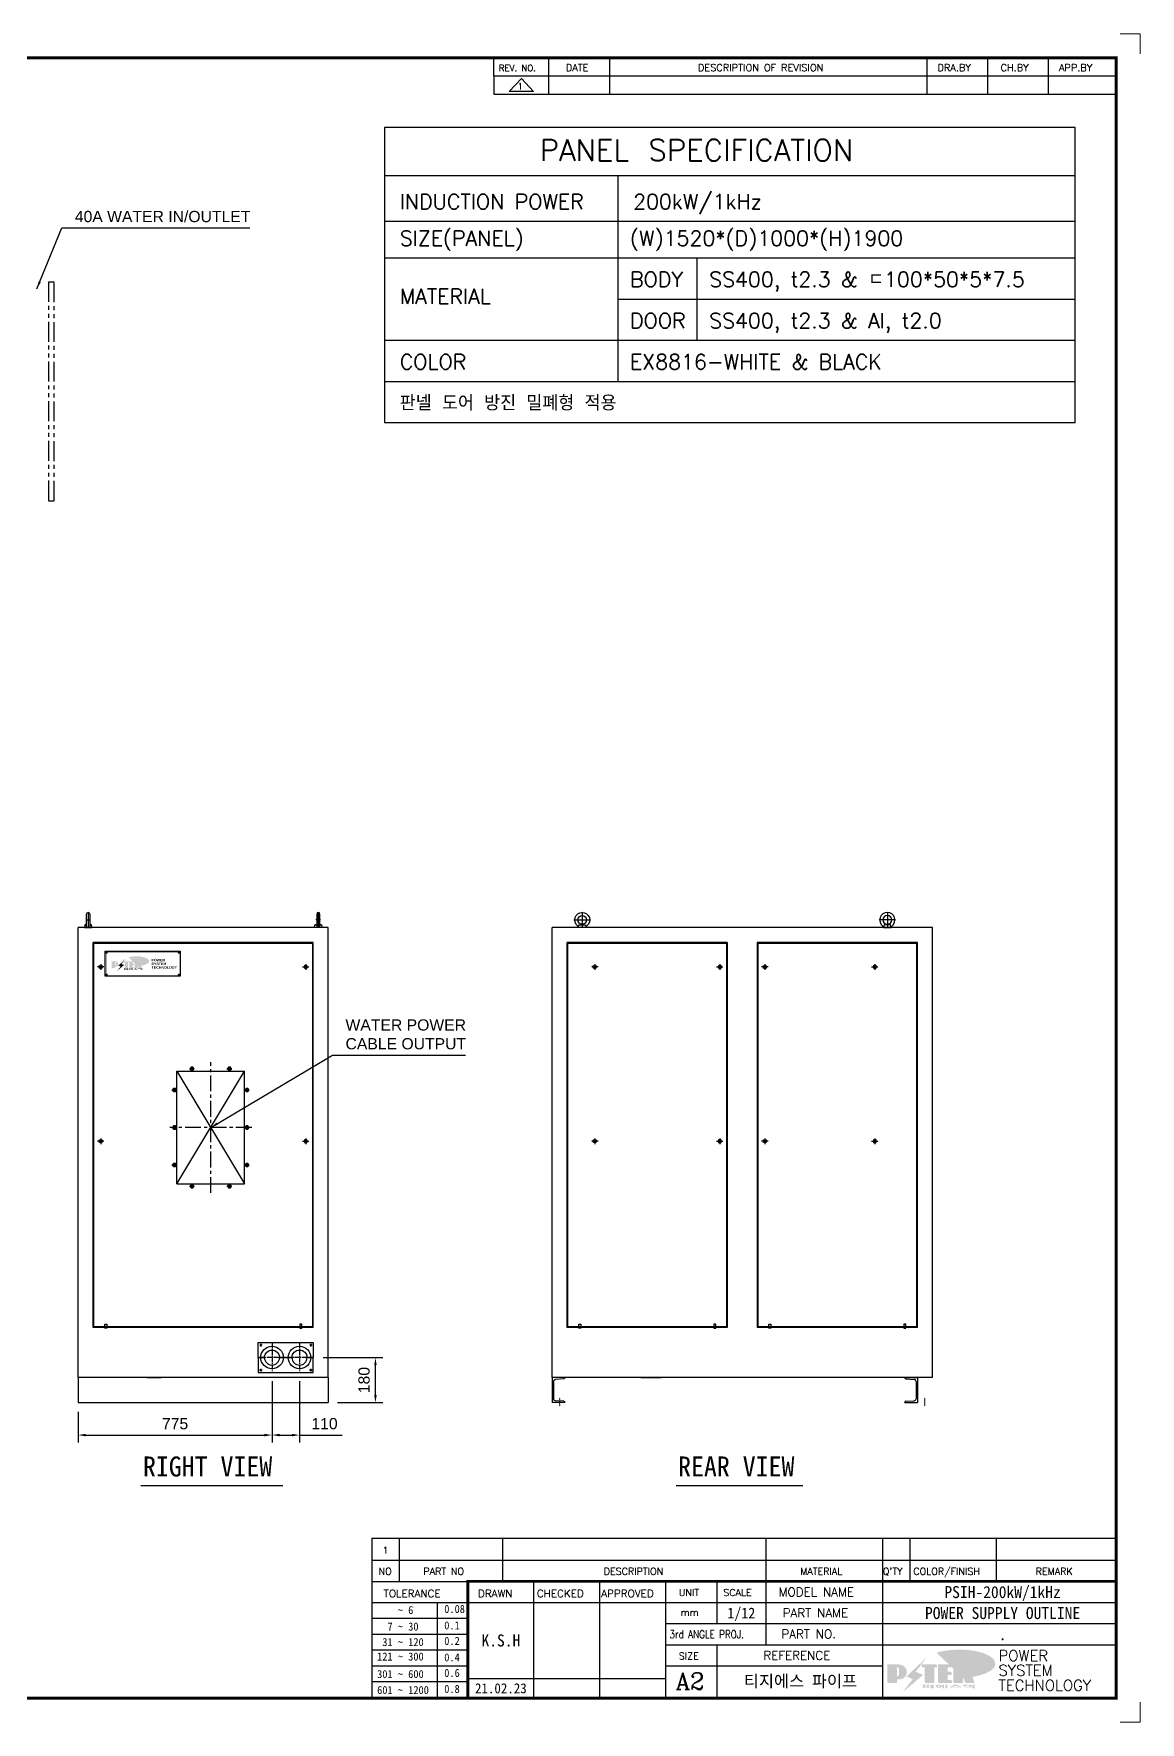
# Model space of a CAD drawing. Header units: inches. Extents: x 0 to 18221, y 0 to 6752.
# Drawn here: x 5320 to 9744, y 0 to 6752 of the extents above; entities that cross this region are included whole.
import ezdxf
from ezdxf.enums import TextEntityAlignment as Align

# ---------------------------------------------------------------- set-up
doc = ezdxf.new("R2010")
doc.units = ezdxf.units.IN
doc.header["$MEASUREMENT"] = 0
for name, pattern in [('CENTER', [2, 1.25, -0.25, 0.25, -0.25]), ('CENTER1', [10, 7, -1, 1, -1]), ('CENTER2', [28.575, 19.05, -3.175, 3.175, -3.175]), ('CENTERX2', [101.6, 63.5, -12.7, 12.7, -12.7]), ('HIDDEN2', [4.7625, 3.175, -1.5875]), ('PHANTOM2', [31.75, 15.875, -3.175, 3.175, -3.175, 3.175, -3.175])]:
    doc.linetypes.add(name, pattern=pattern)
for name, color, linetype in [('______', 7, 'Continuous'), ('ACT', 7, 'Continuous'), ('BASE', 7, 'Continuous'), ('CENTER', 1, 'CENTER'), ('FORMAT-1', 7, 'Continuous'), ('line', 3, 'Continuous'), ('THIN', 3, 'Continuous')]:
    doc.layers.add(name, color=color, linetype=linetype)
doc.layers.add('문자', color=2, linetype='Continuous', lineweight=30)
doc.layers.add('외형선', color=3, linetype='Continuous', lineweight=30)
doc.styles.add('GHS', font='romans.shx', dxfattribs={"width": 0.8, "bigfont": 'ghs.shx'})
doc.styles.add('H', font='txt.shx')
doc.styles.add('HAN', font='')
doc.styles.add('RC', font='ROMANC.SHX')
doc.styles.add('ROMANT', font='romant')
doc.styles.add('RT', font='ROMANT.SHX', dxfattribs={"oblique": 15})
doc.styles.get("Standard").update_dxf_attribs({"font": 'arial.ttf'})
doc.styles.add('Wtxt', font='romans.shx', dxfattribs={"bigfont": 'whgtxt.shx'})
doc.styles.add('스타일1', font='')
doc.styles.get('HAN').set_extended_font_data('GulimChe')
doc.styles.get('스타일1').set_extended_font_data('Arial Black')
doc.dimstyles.new('PS-15', dxfattribs={"dimscale": 15, "dimtxt": 3, "dimasz": 2, "dimexe": 2, "dimexo": 2.5, "dimgap": 1.5, "dimtad": 1, "dimtoh": 1, "dimrnd": 0.05, "dimzin": 12, "dimdsep": 46, "dimtxsty": 'Standard', "dimcen": 0, "dimclrt": 2, "dimazin": 3, "dimtfac": 1, "dimtofl": 0, "dimtmove": 0, "dimatfit": 3, "dimfxl": 0.18, "dimtolj": 1, "dimtzin": 0, "dimarcsym": 0})

# ---------------------------------------------------------------- blocks, each defined once
blk = doc.blocks.new('M16 아이볼트_측면')
blk.add_lwpolyline([(1506.9, 36347.6), (1506.9, 36397.3, -1), (1519.4, 36397.3), (1519.4, 36347.6)], format="xyb")
blk.add_lwpolyline([(1506.9, 36354.6), (1500, 36354.6), (1498.1, 36343.6), (1528.1, 36343.6), (1526.2, 36354.6), (1519.4, 36354.6)])
for start, end in [(96.22838, 103.10354), (76.89646, 83.77162)]:
    blk.add_arc((1513.1, 36298.4), 57.6, start, end)
at = {"layer": 'CENTER'}
for p, q in [((1513.1, 36406.6), (1513.1, 36343.6)), ((1503.9, 36373.6), (1522.4, 36373.6))]:
    blk.add_line(p, q, dxfattribs=at)
blk = doc.blocks.new('ERYGEDGSDF')
at = {"layer": 'line'}
h = blk.add_hatch(color=1, dxfattribs=at)
h.paths.add_polyline_path([(28449.7, -6360.4), (28453.5, -6360.4, 1), (28453.5, -6340.4), (28437.2, -6340.4), (28437.2, -6365.4), (28449.7, -6365.4)])
h.paths.add_polyline_path([(28449.7, -6356.9), (28449.7, -6343.7), (28450.3, -6343.7, -0.414214), (28453.6, -6347), (28453.6, -6353.6, -0.414214), (28450.3, -6356.9)], flags=16)
h.paths.add_polyline_path([(28501.8, -6343.7), (28505.7, -6343.7), (28505.7, -6340.4), (28485.3, -6340.4), (28485.3, -6343.7), (28489.1, -6343.7), (28489.1, -6365.4), (28501.8, -6365.4)])
h.paths.add_polyline_path([(28520.3, -6354.1), (28525.9, -6354.1), (28525.9, -6350.6), (28520.3, -6350.6), (28520.3, -6343.7), (28525.9, -6343.7), (28525.9, -6340.4), (28507.8, -6340.4), (28507.8, -6365.4), (28526.6, -6365.4), (28526.6, -6362.1), (28520.3, -6362.1)])
h.paths.add_polyline_path([(28541.7, -6354.7), (28545.5, -6365.4), (28557.8, -6365.4), (28551.5, -6345.2), (28557.5, -6340.4), (28551.8, -6340.4), (28541.7, -6346.8), (28541.7, -6340.4), (28529.1, -6340.4), (28529.1, -6365.4), (28541.7, -6365.4)])
h = blk.add_hatch(color=250, dxfattribs=at)
h.paths.add_polyline_path([(28450.6, -6344.4), (28451.2, -6344.4, -0.129793), (28452.8, -6344.9, 0.221832), (28450.3, -6343.7), (28449.7, -6343.7), (28449.7, -6356.9), (28450.3, -6356.9, 0.02048), (28450.6, -6356.9)], flags=17)
h.paths.add_polyline_path([(28450.6, -6361.2), (28454.4, -6361.2, 0.72362), (28460.4, -6343.1, -0.679777), (28453.5, -6360.4), (28449.7, -6360.4), (28449.7, -6365.4), (28438.1, -6365.4), (28438.1, -6366.1), (28450.6, -6366.1)])
h.paths.add_polyline_path([(28472.7, -6361.1), (28458.7, -6378.7), (28460.4, -6377.3), (28473.6, -6360.7), (28464.9, -6356.6), (28489.4, -6333.4), (28490.6, -6331.8), (28464, -6357)])
h.paths.add_polyline_path([(28486.2, -6343.7), (28486.2, -6344.4), (28489.1, -6344.4), (28489.1, -6343.7)], flags=17)
h.paths.add_polyline_path([(28502.7, -6344.4), (28506.6, -6344.4), (28506.6, -6341.1), (28505.7, -6341.1), (28505.7, -6343.7), (28501.8, -6343.7), (28501.8, -6365.4), (28490, -6365.4), (28490, -6366.1), (28502.7, -6366.1)])
h.paths.add_polyline_path([(28526.8, -6351.3), (28525.9, -6351.3), (28525.9, -6354.1), (28520.3, -6354.1), (28520.3, -6362.1), (28521.2, -6362.1), (28521.2, -6354.8), (28526.8, -6354.8)])
h.paths.add_polyline_path([(28527.5, -6362.8), (28526.6, -6362.8), (28526.6, -6365.4), (28508.7, -6365.4), (28508.7, -6366.1), (28527.5, -6366.1)])
h.paths.add_polyline_path([(28526.8, -6341.1), (28525.9, -6341.1), (28525.9, -6343.7), (28520.3, -6343.7), (28520.3, -6350.6), (28521.2, -6350.6), (28521.2, -6344.4), (28526.8, -6344.4)])
h.paths.add_polyline_path([(28542.6, -6341.1), (28541.7, -6341.1), (28541.7, -6346.8), (28542.6, -6346.2)])
h.paths.add_polyline_path([(28542.6, -6357.3), (28541.7, -6354.7), (28541.7, -6365.4), (28530.1, -6365.4), (28530.1, -6366.1), (28542.6, -6366.1)])
h.paths.add_polyline_path([(28558.4, -6341.1), (28556.6, -6341.1), (28551.5, -6345.2), (28557.8, -6365.4), (28546.1, -6365.4), (28546.4, -6366.1), (28558.7, -6366.1), (28552.4, -6346)])
blk.add_hatch(color=5, dxfattribs=at).paths.add_polyline_path([(28487.3, -6354.8), (28476.6, -6350.6), (28491.5, -6331.4), (28464.9, -6356.6), (28473.6, -6360.7), (28459.6, -6378.3)])
h = blk.add_hatch(color=140, dxfattribs=at)
edge = h.paths.add_edge_path()
edge.add_ellipse((28537.7, -6339.3), major_axis=(-50, 0), ratio=0.39426, start_angle=111.51268, end_angle=334.46902)
edge.add_ellipse((28531.8, -6340.9), major_axis=(-46.3, 0), ratio=0.40699, start_angle=121.30662, end_angle=327.74369, ccw=False)
edge.add_line((28555.8, -6357), (28556, -6357.6))
h = blk.add_hatch(color=250, dxfattribs=at)
edge = h.paths.add_edge_path()
edge.add_ellipse((28510.1, -6370.6), major_axis=(-4.29, 0), ratio=0.526336, start_angle=192.2456, end_angle=269.07481)
edge.add_line((28510.2, -6368.4), (28510.1, -6368.4))
edge.add_ellipse((28510.1, -6370.6), major_axis=(-4.29, 0), ratio=0.526336, start_angle=270.92519, end_angle=449.07481)
edge.add_line((28510.1, -6372.9), (28510.2, -6372.9))
edge.add_ellipse((28510.1, -6370.6), major_axis=(-4.29, 0), ratio=0.526336, start_angle=450.92519, end_angle=527.7544)
edge.add_line((28514.3, -6371.1), (28515, -6371.1))
edge.add_line((28515, -6371.1), (28515, -6373.5))
edge.add_line((28515, -6373.5), (28517.7, -6373.5))
edge.add_line((28517.7, -6373.5), (28517.7, -6368.4))
edge.add_line((28517.7, -6368.4), (28515, -6368.4))
edge.add_line((28515, -6368.4), (28515, -6370.2))
edge.add_line((28515, -6370.2), (28514.3, -6370.2))
h.paths.add_polyline_path([(28511.1, -6370.3), (28511.1, -6371, -1), (28509.1, -6371), (28509.1, -6370.3, -1)], flags=16)
h.paths.add_polyline_path([(28522.3, -6368.4), (28519.2, -6368.4), (28519.2, -6373.5), (28522.3, -6373.5)])
h.paths.add_polyline_path([(28532, -6368.4), (28532, -6368.7, -0.157169), (28525.6, -6370.6), (28527, -6371.3, 0.128407), (28533.7, -6370.1, 0.128407), (28540.5, -6371.3), (28541.9, -6370.6, -0.157169), (28535.5, -6368.7), (28535.5, -6368.4)])
h.paths.add_polyline_path([(28541.5, -6372.9), (28541.5, -6372.1), (28526, -6372.1), (28526, -6372.9)])
h.paths.add_polyline_path([(28544.5, -6368.4), (28544.5, -6370.2, 0.414214), (28545.1, -6370.8), (28552.5, -6370.8), (28552.5, -6371.3), (28556, -6371.3), (28556, -6368.4), (28552.5, -6368.4), (28552.5, -6369.4), (28551.3, -6369.4), (28551.3, -6369.9), (28552.5, -6369.9), (28552.5, -6370.2), (28548.3, -6370.2), (28548.3, -6369.9), (28550.3, -6369.9), (28550.3, -6369.4), (28548.3, -6369.4), (28548.3, -6369.1), (28551.3, -6369.1), (28551.3, -6368.4)])
h.paths.add_polyline_path([(28557.1, -6368.4), (28557.1, -6371.3), (28560.5, -6371.3), (28560.5, -6368.4)])
h.paths.add_polyline_path([(28560.5, -6373.5), (28560.5, -6371.6), (28545.9, -6371.6), (28545.9, -6372.3), (28556.5, -6372.3), (28556.5, -6373.5)])
h.paths.add_polyline_path([(28498.9, -6368.4), (28498.9, -6372.1), (28496.7, -6372.1), (28496.7, -6369.1), (28497.7, -6369.1), (28497.7, -6368.4), (28487, -6368.4), (28487, -6369.1), (28488, -6369.1), (28488, -6372.1), (28487, -6372.1), (28487, -6372.9), (28498.9, -6372.9), (28498.9, -6373.5), (28502.9, -6373.5), (28502.9, -6368.4)])
h.paths.add_polyline_path([(28493.3, -6369.1), (28491.4, -6369.1), (28491.4, -6372.1), (28493.3, -6372.1)], flags=17)
for p, q in [((28411.8, -6299.5), (28711.8, -6299.5)), ((28411.8, -6399.5), (28411.8, -6299.5)), ((28711.8, -6299.5), (28711.8, -6399.5)), ((28711.8, -6399.5), (28411.8, -6399.5))]:
    blk.add_line(p, q)
at = {"const_width": 0.6}
for points in [[(28416.8, -6309.5, 0.414214), (28421.8, -6304.5, -12.438297)], [(28706.8, -6309.5, -0.414214), (28701.8, -6304.5, 12.438297)], [(28421.8, -6394.5, 0.414214), (28416.8, -6389.5, 2.414214)], [(28701.8, -6394.5, -0.414214), (28706.8, -6389.5, -2.414214)]]:
    blk.add_lwpolyline(points, format="xyb", dxfattribs=at)
for points in [[(28416.8, -6309.5), (28416.8, -6389.5)], [(28701.8, -6304.5), (28421.8, -6304.5)], [(28706.8, -6309.5), (28706.8, -6389.5)], [(28421.8, -6394.5), (28701.8, -6394.5)]]:
    blk.add_lwpolyline(points, dxfattribs=at)
for centre in [(28416.8, -6304.5), (28706.8, -6304.5), (28416.8, -6394.5), (28706.8, -6394.5)]:
    blk.add_circle(centre, 2.25)
at = {"style": '스타일1', "oblique": 0.9, "width": 0.9}
for s, p in [('SYSTEM', (28597, -6355)), ('POWER', (28597, -6340)), ('TECHNOLOGY', (28597.3, -6369.5))]:
    blk.add_text(s, height=10, dxfattribs=at).set_placement(p)
blk = doc.blocks.new('new LOGO')
at = {"layer": 'line'}
h = blk.add_hatch(color=1, dxfattribs=at)
h.paths.add_polyline_path([(41.5, 16.4), (54.3, 16.4, 1), (54.3, 82.9), (0, 82.9), (0, -0.1), (41.5, -0.1)])
h.paths.add_polyline_path([(41.5, 27.9), (41.5, 71.9), (43.6, 71.9, -0.414214), (54.6, 60.9), (54.6, 38.9, -0.414214), (43.6, 27.9)], flags=16)
h.paths.add_polyline_path([(214.7, 71.9), (227.5, 71.9), (227.5, 82.9), (159.7, 82.9), (159.7, 71.9), (172.5, 71.9), (172.5, -0.1), (214.7, -0.1)])
h.paths.add_polyline_path([(276, 37.4), (294.8, 37.4), (294.8, 49.1), (276, 49.1), (276, 71.9), (294.8, 71.9), (294.8, 82.9), (234.5, 82.9), (234.5, -0.1), (297, -0.1), (297, 10.9), (276, 10.9)])
h.paths.add_polyline_path([(347.2, 35.2), (359.7, -0.1), (400.5, -0.1), (379.6, 66.8), (399.7, 82.9), (380.6, 82.9), (347.2, 61.6), (347.2, 82.9), (305.5, 82.9), (305.5, -0.1), (347.2, -0.1)])
h = blk.add_hatch(color=250, dxfattribs=at)
h.paths.add_polyline_path([(44.5, 69.4), (46.6, 69.4, -0.129793), (52, 68, 0.221832), (43.6, 71.9), (41.5, 71.9), (41.5, 27.9), (43.6, 27.9, 0.02048), (44.5, 28)], flags=17)
h.paths.add_polyline_path([(44.5, 13.9), (57.3, 13.9, 0.72362), (77.1, 73.9, -0.679777), (54.3, 16.4), (41.5, 16.4), (41.5, -0.1), (3, -0.1), (3, -2.6), (44.5, -2.6)])
h.paths.add_polyline_path([(117.9, 14.2), (71.5, -44.4), (77.1, -39.6), (120.8, 15.6), (92, 28.9), (173.3, 106), (177.5, 111.4), (89.1, 27.6)])
h.paths.add_polyline_path([(162.7, 71.9), (162.7, 69.4), (172.5, 69.4), (172.5, 71.9)], flags=17)
h.paths.add_polyline_path([(217.7, 69.4), (230.5, 69.4), (230.5, 80.4), (227.5, 80.4), (227.5, 71.9), (214.7, 71.9), (214.7, -0.1), (175.5, -0.1), (175.5, -2.6), (217.7, -2.6)])
h.paths.add_polyline_path([(297.8, 46.6), (294.8, 46.6), (294.8, 37.4), (276, 37.4), (276, 10.9), (279, 10.9), (279, 34.9), (297.8, 34.9)])
h.paths.add_polyline_path([(300, 8.4), (297, 8.4), (297, -0.1), (237.5, -0.1), (237.5, -2.6), (300, -2.6)])
h.paths.add_polyline_path([(297.8, 80.4), (294.8, 80.4), (294.8, 71.9), (276, 71.9), (276, 49.1), (279, 49.1), (279, 69.4), (297.8, 69.4)])
h.paths.add_polyline_path([(350.2, 80.4), (347.2, 80.4), (347.2, 61.6), (350.2, 63.5)])
h.paths.add_polyline_path([(350.2, 26.7), (347.2, 35.2), (347.2, -0.1), (308.5, -0.1), (308.5, -2.6), (350.2, -2.6)])
h.paths.add_polyline_path([(402.7, 80.4), (396.5, 80.4), (379.6, 66.8), (400.5, -0.1), (361.8, -0.1), (362.7, -2.6), (403.5, -2.6), (382.6, 64.3)])
blk.add_hatch(color=5, dxfattribs=at).paths.add_polyline_path([(166.3, 35), (131, 49), (180.4, 112.7), (92, 28.9), (120.8, 15.6), (74.4, -43)])
h = blk.add_hatch(color=253, dxfattribs=at)
edge = h.paths.add_edge_path()
edge.add_ellipse((333.9, 86.4), major_axis=(-165.9, 0), ratio=0.39426, start_angle=111.51268, end_angle=334.46902)
edge.add_ellipse((314.1, 81.2), major_axis=(-153.7, 0), ratio=0.40699, start_angle=121.30662, end_angle=327.74369, ccw=False)
edge.add_line((394, 27.8), (394.7, 25.6))
h = blk.add_hatch(color=250, dxfattribs=at)
edge = h.paths.add_edge_path()
edge.add_ellipse((237.8, -17.6), major_axis=(-14.3, 0), ratio=0.526336, start_angle=192.2456, end_angle=269.07481)
edge.add_line((238.1, -10.1), (237.6, -10.1))
edge.add_ellipse((237.8, -17.6), major_axis=(-14.3, 0), ratio=0.526336, start_angle=270.92519, end_angle=449.07481)
edge.add_line((237.6, -25.1), (238.1, -25.1))
edge.add_ellipse((237.8, -17.6), major_axis=(-14.3, 0), ratio=0.526336, start_angle=450.92519, end_angle=527.7544)
edge.add_line((251.7, -19.2), (254.1, -19.2))
edge.add_line((254.1, -19.2), (254.1, -27.1))
edge.add_line((254.1, -27.1), (263.1, -27.1))
edge.add_line((263.1, -27.1), (263.1, -10.1))
edge.add_line((263.1, -10.1), (254.1, -10.1))
edge.add_line((254.1, -10.1), (254.1, -16))
edge.add_line((254.1, -16), (251.7, -16))
h.paths.add_polyline_path([(241, -16.4), (241, -18.7, -1), (234.4, -18.7), (234.4, -16.4, -1)], flags=16)
h.paths.add_polyline_path([(278.2, -10.1), (268.1, -10.1), (268.1, -27.1), (278.2, -27.1)])
h.paths.add_polyline_path([(310.3, -10.1), (310.3, -11.1, -0.157169), (289.3, -17.5), (294, -19.9, 0.128407), (316.3, -15.9, 0.128407), (338.6, -19.9), (343.3, -17.5, -0.157169), (322.2, -11.1), (322.2, -10.1)])
h.paths.add_polyline_path([(342.1, -25.1), (342.1, -22.3), (290.4, -22.3), (290.4, -25.1)])
h.paths.add_polyline_path([(352, -10.1), (352, -16.2, 0.414214), (354, -18.2), (378.7, -18.2), (378.7, -19.6), (390.2, -19.6), (390.2, -10.1), (378.7, -10.1), (378.7, -13.6), (374.7, -13.6), (374.7, -15.1), (378.7, -15.1), (378.7, -16.2), (364.7, -16.2), (364.7, -15.1), (371.2, -15.1), (371.2, -13.6), (364.7, -13.6), (364.7, -12.6), (374.7, -12.6), (374.7, -10.1)])
h.paths.add_polyline_path([(393.8, -10.1), (393.8, -19.6), (405, -19.6), (405, -10.1)])
h.paths.add_polyline_path([(405, -27.1), (405, -20.9), (356.8, -20.9), (356.8, -23), (391.8, -23), (391.8, -27.1)])
h.paths.add_polyline_path([(200.4, -10.1), (200.4, -22.3), (193.2, -22.3), (193.2, -12.6), (196.6, -12.6), (196.6, -10.1), (161, -10.1), (161, -12.6), (164.5, -12.6), (164.5, -22.3), (161, -22.3), (161, -25.1), (200.4, -25.1), (200.4, -27.1), (213.9, -27.1), (213.9, -10.1)])
h.paths.add_polyline_path([(182, -12.6), (175.6, -12.6), (175.6, -22.3), (182, -22.3)], flags=17)
blk = doc.blocks.new('format-2')
at = {"color": 3, "lineweight": 9}
for p, q in [((604, 422), (609, 422)), ((609, 417), (609, 422)), ((609, 5), (609, 0)), ((604, 0), (609, 0))]:
    blk.add_line(p, q, dxfattribs=at)
at = {"color": 180}
for p, q in [((447.47, 411.45), (447.47, 416)), ((461.21, 411.45), (461.21, 416)), ((476.44, 411.45), (476.44, 416)), ((555.72, 411.45), (555.72, 416)), ((570.95, 411.45), (570.95, 416)), ((586.11, 411.45), (586.11, 416)), ((447.47, 411.45), (603, 411.45)), ((417, 40.49), (603, 40.49)), ((417, 40.49), (417, 6)), ((423.79, 40.49), (423.79, 35.21)), ((449.74, 35.21), (449.74, 40.49)), ((515.4, 40.49), (515.4, 35.21)), ((544.61, 40.49), (544.61, 35.21)), ((551.43, 40.49), (551.43, 35.21)), ((572.98, 40.49), (572.98, 35.21)), ((417, 35.21), (440.98, 35.21)), ((457.46, 6), (457.46, 35.21)), ((473.95, 6), (473.95, 35.21)), ((490.44, 6), (490.44, 35.21)), ((503.22, 35.21), (503.22, 24.65)), ((515.4, 35.21), (515.4, 19.37)), ((544.61, 35.21), (544.61, 6)), ((417, 29.93), (440.98, 29.93)), ((433.39, 6.23), (433.39, 29.93)), ((440.98, 29.93), (603, 29.93)), ((417, 25.98), (440.98, 25.98)), ((417, 22.03), (440.98, 22.03)), ((490.44, 24.65), (603, 24.65)), ((417, 18.08), (440.98, 18.08)), ((490.44, 19.37), (603, 19.37)), ((503.22, 19.37), (503.22, 6)), ((417, 14.13), (440.98, 14.13)), ((490.44, 14.09), (544.61, 14.09)), ((417, 10.18), (440.98, 10.18)), ((440.98, 10.95), (490.44, 10.95))]:
    blk.add_line(p, q, dxfattribs=at)
at = {"color": 7, "const_width": 0.7}
blk.add_lwpolyline([(440.98, 6), (440.98, 35.21), (603, 35.21)], dxfattribs=at)
at = {"layer": 'FORMAT-1', "color": 7, "const_width": 0.7}
blk.add_lwpolyline([(18, 6), (18, 416), (603, 416), (603, 6)], close=True, dxfattribs=at)
at = {"xscale": 0.05400000000008731, "yscale": 0.05400000000008731, "zscale": 0.05400000000008731}
blk.add_blockref('new LOGO', (545.79, 9.96), dxfattribs=at)
at = {"color": 2}
for s, height, style, p in [('REV. NO.', 1.56, 'RC', (448.73, 412.65)), ('DATE', 1.788, 'RC', (465.45, 412.64)), ('DESCRIPTION OF REVISION', 1.7875, 'RC', (498.48, 412.64)), ('DRA.BY', 1.788, 'RC', (558.33, 412.64)), ('CH.BY', 1.788, 'RC', (574.09, 412.64)), ('APP.BY', 1.788, 'RC', (588.68, 412.64)), ('NO', 1.742, 'RC', (418.66, 36.83)), ('PART NO', 1.742, 'RC', (429.86, 36.83)), ('DESCRIPTION', 1.7424, 'RC', (474.93, 36.83)), ('MATERIAL', 1.742, 'RC', (524.02, 36.83)), ("Q'TY", 1.742, 'RC', (544.67, 36.83)), ('COLOR/FINISH', 1.7424, 'RC', (552.3, 36.83)), ('REMARK', 1.742, 'RC', (582.87, 36.83)), (' TOLERANCE', 1.9, 'RC', (418.61, 31.22)), ('DRAWN', 1.9, 'RC', (443.5, 31.22)), ('CHECKED', 1.9, 'RC', (458.21, 31.22)), ('APPROVED', 1.9, 'RC', (474.3, 31.22)), ('UNIT', 1.742, 'RC', (493.69, 31.55)), ('SCALE', 1.742, 'RC', (504.82, 31.55)), ('MODEL NAME', 2.178, 'RC', (518.62, 31.46)), ('    ~ 6', 2, 'HAN', (418.3, 27.03)), ('0.08', 2, 'HAN', (435.07, 27.31)), ('mm', 1.742, 'RC', (494.17, 26.56)), ('PART NAME', 2.178, 'RC', (519.67, 26.24)), ('  7 ~ 30', 2, 'HAN', (418.3, 22.91)), ('0.1', 2, 'HAN', (435.07, 23.2)), ('0.2', 2, 'HAN', (435.07, 19.32)), ('PART NO.', 2.178, 'RC', (519.34, 20.96)), ('121 ~ 300', 2, 'HAN', (418.3, 15.42)), (' 31 ~ 120', 2, 'HAN', (418.3, 19.04)), ('0.4', 2, 'HAN', (435.07, 15.2)), ('SIZE', 1.742, 'RC', (493.69, 15.72)), ('REFERENCE', 2.178, 'RC', (514.84, 15.61)), ('301 ~ 600', 2, 'HAN', (418.3, 11.04)), ('0.6', 2, 'HAN', (435.07, 11.32)), ('601 ~ 1200', 2, 'HAN', (418.3, 7.05)), ('0.8', 2, 'HAN', (435.07, 7.33))]:
    blk.add_text(s, height=height, dxfattribs=dict(at, style=style)).set_placement(p)
at = {"color": 2, "style": 'RC', "width": 0.8}
blk.add_text('3rd ANGLE PROJ.', height=2, dxfattribs=at).set_placement((491.37, 20.97))
at = {"style": 'ROMANT'}
for s, p in [('POWER', (573.59, 15.27)), ('SYSTEM', (573.59, 11.63)), ('TECHNOLOGY', (573.59, 7.87))]:
    blk.add_text(s, height=2.7, dxfattribs=at).set_placement(p)
at = {"color": 2, "lineweight": 30, "style": 'RC'}
blk.add_text('A2', height=4.182, dxfattribs=at).set_placement((492.93, 8.17))
at = {"style": 'HAN'}
for tag, height, p in [('MODEL-NAME', 3, (574.6, 32.53)), ('SCALE', 2.7, (509.31, 27.29)), ('PART-NAME', 3, (574.6, 27.29)), ('DRA-BY', 3, (449.22, 20.44)), ('CH-BY', 3, (465.71, 20.44)), ('APP-BY', 3, (482.2, 20.44)), ('PART-NO', 3, (574.6, 22.01)), ('DRA-DATE', 2.5, (449.22, 8.48)), ('CH-DATE', 2.5, (465.71, 8.48)), ('APP-DATE', 2.5, (482.2, 8.48)), ('관련업체명', 3, (524.09, 10.29))]:
    blk.add_attdef(tag, text='', height=height, dxfattribs=at).set_placement(p, align=Align.MIDDLE_CENTER)
blk = doc.blocks.new('no2')
at = {"color": 180}
for p, q in [((0, 5.5), (0, 0)), ((0, 5.5), (186, 5.5)), ((6.79, 5.5), (6.79, 0)), ((32.74, 0.11), (32.74, 5.5)), ((98.4, 5.5), (98.4, 0)), ((127.61, 5.5), (127.61, 0)), ((134.43, 5.5), (134.43, 0)), ((155.98, 5.5), (155.98, 0))]:
    blk.add_line(p, q, dxfattribs=at)
at = {"color": 2, "style": 'HAN'}
for tag, p in [('PART-NO', (19.76, 2.75)), ("Q'TY", (131.02, 2.75)), ('COLOR/FINISH', (145.2, 2.75)), ('MATERIAL', (111.38, 2.75)), ('REMARK', (170.76, 2.75))]:
    blk.add_attdef(tag, text='', height=2.9, dxfattribs=at).set_placement(p, align=Align.MIDDLE_CENTER)
blk.add_attdef('DESCRIPTION', text='', height=2.9, dxfattribs=at).set_placement((34.51, 2.75), align=Align.MIDDLE_LEFT)
at = {"color": 2, "style": 'RT', "oblique": 15}
blk.add_attdef('NO', text='', height=1.74, dxfattribs=at).set_placement((3.38, 2.51), align=Align.MIDDLE_CENTER)
blk = doc.blocks.new('re2')
at = {"color": 180}
for p, q in [((0, 0), (0, -4.55)), ((6.87, -0.64), (3.86, -3.91)), ((9.88, -3.91), (3.86, -3.91)), ((6.87, -0.64), (9.88, -3.91)), ((13.74, -4.55), (13.74, 0)), ((28.97, -4.55), (28.97, 0)), ((108.25, -4.55), (108.25, 0)), ((123.49, -4.55), (123.49, 0)), ((138.64, -4.55), (138.64, 0)), ((0, -4.55), (155.53, -4.55))]:
    blk.add_line(p, q, dxfattribs=at)
at = {"color": 2, "style": 'RC', "oblique": 15}
blk.add_attdef('REV.NO', text='', height=1.56, dxfattribs=at).set_placement((6.59, -2.56), align=Align.MIDDLE_CENTER)
blk.add_attdef('-1', text='', height=1.56, dxfattribs=at).set_placement((9.37, -1.66), align=Align.MIDDLE_LEFT)
at = {"color": 2, "style": 'HAN'}
for tag, p in [('REV.-DATE', (21.36, -2.28)), ('DRA.BY', (115.87, -2.28)), ('CH.BY', (131.07, -2.28)), ('APP.BY', (147.09, -2.28))]:
    blk.add_attdef(tag, text='', height=2.5, dxfattribs=at).set_placement(p, align=Align.MIDDLE_CENTER)
blk.add_attdef('DESCRIPTION-OF-REVISION', text='', height=2.5, dxfattribs=at).set_placement((31.61, -2.28), align=Align.MIDDLE_LEFT)
blk = doc.blocks.new('q34tfc4we5yf5r6yrt7')
at = {"color": 4}
for p, q in [((-14078.8, 41776.8), (-14078.8, 41716.8)), ((-14078.8, 41776.8), (-14053.8, 41776.8)), ((-13993.8, 41776.8), (-13943.8, 41776.8)), ((-13883.8, 41776.8), (-13858.8, 41776.8)), ((-13858.8, 41716.8), (-13858.8, 41776.8)), ((-14078.8, 41716.8), (-13858.8, 41716.8))]:
    blk.add_line(p, q, dxfattribs=at)
for centre in [(-14068.8, 41726.8), (-13868.8, 41726.8)]:
    blk.add_circle(centre, 2.5, dxfattribs=at)
for centre in [(-14023.8, 41776.8), (-13913.8, 41776.8)]:
    blk.add_arc(centre, 30, 180, 0, dxfattribs=at)
blk = doc.blocks.new('45bt56y')
at = {"color": 3}
for p, q in [((36855.4, 2144.1), (36855.4, 2142.6)), ((36855.4, 2144.1), (36905.4, 2144.1)), ((36859.4, 2138.6), (36892.4, 2136.6)), ((36900.4, 2128.6), (36900.4, 2059.6)), ((36905.4, 2144.1), (36905.4, 2044.1)), ((36855.4, 2044.1), (36855.4, 2045.6)), ((36855.4, 2044.1), (36905.4, 2044.1)), ((36859.4, 2049.6), (36892.4, 2051.6))]:
    blk.add_line(p, q, dxfattribs=at)
for centre, radius, start, end in [((36859.4, 2142.6), 4, 180, 270), ((36892.4, 2128.6), 8, 0, 90), ((36859.4, 2045.6), 4, 90, 180), ((36892.4, 2059.6), 8, 270, 0)]:
    blk.add_arc(centre, radius, start, end, dxfattribs=at)
blk = doc.blocks.new('M16 아이볼트')
blk.add_line((3745.9, 36354.6), (3772, 36354.6))
blk.add_lwpolyline([(3743.9, 36343.6), (3745.9, 36354.6, -0.114851), (3772, 36354.6), (3773.9, 36343.6), (3743.9, 36343.6, 0.262639), (3741.3, 36349.3, -3.080902), (3776.5, 36349.3, 0.262639), (3773.9, 36343.6)], format="xyb")
blk.add_circle((3758.9, 36373.6), 17.5)
at = {"layer": 'CENTER'}
for p, q in [((3758.9, 36406.6), (3758.9, 36343.6)), ((3725.9, 36373.6), (3791.9, 36373.6))]:
    blk.add_line(p, q, dxfattribs=at)
blk = doc.blocks.new('육각홀볼트')
at = {"color": 7, "linetype": 'Continuous'}
for p, q in [((-11154.1, -1005.1, 0), (-11157.1, -1006.8, 0)), ((-11157.1, -1006.8, 0), (-11157.1, -1010.3, 0)), ((-11157.1, -1010.3, 0), (-11154.1, -1012, 0)), ((-11151.1, -1006.8, 0), (-11154.1, -1005.1, 0)), ((-11154.1, -1012, 0), (-11151.1, -1010.3, 0)), ((-11151.1, -1010.3, 0), (-11151.1, -1006.8, 0))]:
    blk.add_line(p, q, dxfattribs=at)
for radius in [7, 6.5, 5.63]:
    blk.add_circle((-11154.1, -1008.5, 0), radius, dxfattribs=at)
at = {"layer": 'CENTER', "color": 1, "linetype": 'CENTER'}
for p, q in [((-11141, -1008.5, 0), (-11166.8, -1008.5, 0)), ((-11154.1, -997.3, 0), (-11154.1, -1019.9, 0))]:
    blk.add_line(p, q, dxfattribs=at)
blk = doc.blocks.new('TTYU')
at = {"color": 2, "linetype": 'HIDDEN2'}
blk.add_lwpolyline([(-49709.5, 19626), (-49702, 19626), (-49698.3, 19632.5), (-49702, 19639), (-49709.5, 19639), (-49713.3, 19632.5), (-49709.5, 19626)], dxfattribs=at)
blk.add_circle((-49705.8, 19632.5), 6.5, dxfattribs=at)
blk.add_circle((-49705.8, 19632.5), 3.32)
at = {"layer": 'CENTER'}
for p, q in [((-49715.8, 19632.5), (-49695.8, 19632.5)), ((-49705.8, 19641.5), (-49705.8, 19623.5))]:
    blk.add_line(p, q, dxfattribs=at)
at = {"layer": 'THIN'}
blk.add_arc((-49705.8, 19632.5), 4, 255, 195, dxfattribs=at)
blk = doc.blocks.new('*D42')
at = {"color": 0, "lineweight": -2, "transparency": 16777216}
for p, q in [((6272.4, 1364.2), (6272.4, 1118.3)), ((5497.4, 1240.7), (5497.4, 1118.3)), ((5527.4, 1148.3), (6242.4, 1148.3))]:
    blk.add_line(p, q, dxfattribs=at)
at = {"color": 0, "transparency": 16777216}
for points in [[(5527.4, 1153.3), (5527.4, 1143.3), (5497.4, 1148.3)], [(6242.4, 1153.3), (6242.4, 1143.3), (6272.4, 1148.3)]]:
    blk.add_solid(points, dxfattribs=at)
at = {"layer": 'DEFPOINTS', "color": 0, "transparency": 16777216}
for p in [(6272.4, 1401.7), (5497.4, 1278.2), (6272.4, 1148.3)]:
    blk.add_point(p, dxfattribs=at)
at = {"color": 2, "transparency": 16777216, "insert": (5884.9, 1193.7), "char_height": 45, "attachment_point": 5}
blk.add_mtext('\\A1;775', dxfattribs=at)
blk = doc.blocks.new('*D43')
at = {"color": 0, "lineweight": -2, "transparency": 16777216}
for p, q in [((6272.4, 1364.2), (6272.4, 1118.3)), ((6382.4, 1364.2), (6382.4, 1118.3)), ((6302.4, 1148.3), (6352.4, 1148.3)), ((6382.4, 1148.3), (6552.4, 1148.3))]:
    blk.add_line(p, q, dxfattribs=at)
at = {"color": 0, "transparency": 16777216}
for points in [[(6302.4, 1153.3), (6302.4, 1143.3), (6272.4, 1148.3)], [(6352.4, 1153.3), (6352.4, 1143.3), (6382.4, 1148.3)]]:
    blk.add_solid(points, dxfattribs=at)
at = {"layer": 'DEFPOINTS', "color": 0, "transparency": 16777216}
for p in [(6272.4, 1401.7), (6382.4, 1401.7), (6382.4, 1148.3)]:
    blk.add_point(p, dxfattribs=at)
at = {"color": 2, "transparency": 16777216, "insert": (6482.4, 1193.8), "char_height": 45, "attachment_point": 5}
blk.add_mtext('\\A1;110', dxfattribs=at)
blk = doc.blocks.new('*D44')
at = {"color": 0, "lineweight": -2, "transparency": 16777216}
for p, q in [((6476.4, 1458.2), (6716, 1458.2)), ((6686, 1308.2), (6686, 1428.2)), ((6534.9, 1278.2), (6716, 1278.2))]:
    blk.add_line(p, q, dxfattribs=at)
at = {"color": 0, "transparency": 16777216}
for points in [[(6681, 1428.2), (6691, 1428.2), (6686, 1458.2)], [(6681, 1308.2), (6691, 1308.2), (6686, 1278.2)]]:
    blk.add_solid(points, dxfattribs=at)
at = {"layer": 'DEFPOINTS', "color": 0, "transparency": 16777216}
for p in [(6438.9, 1458.2), (6686, 1458.2), (6497.4, 1278.2)]:
    blk.add_point(p, dxfattribs=at)
at = {"color": 2, "transparency": 16777216, "insert": (6640.6, 1368.2), "char_height": 45, "attachment_point": 5, "rotation": 90}
blk.add_mtext('\\A1;180', dxfattribs=at)

msp = doc.modelspace()

# ---------------------------------------------------------------- linework, layer by layer
at = {"color": 3}
for p, q in [((6497.3994, 3178.2441, 0.0102), (5497.3994, 3178.2441, 0.0102)), ((6497.3994, 3178.2441, 0.0102), (5497.3994, 3178.2441, 0.0102)), ((5497.3994, 1378.2441, 0.0102), (5497.3994, 3178.2441, 0.0102)), ((5497.3994, 1378.2441, 0.0102), (5497.3994, 3178.2441, 0.0102)), ((6497.3994, 1378.2441, 0.0102), (6497.3994, 3178.2441, 0.0102)), ((6497.3994, 1378.2441, 0.0102), (6497.3994, 3178.2441, 0.0102)), ((8912.8259, 3178.2441, 0.0102), (7392.8259, 3178.2441, 0.0102)), ((8912.8259, 3178.2441, 0.0102), (7392.8259, 3178.2441, 0.0102)), ((7392.8259, 1378.2441, 0.0102), (7392.8259, 3178.2441, 0.0102)), ((7392.8259, 1378.2441, 0.0102), (7392.8259, 3178.2441, 0.0102)), ((8912.8259, 1378.2441, 0.0102), (8912.8259, 3178.2441, 0.0102)), ((8912.8259, 1378.2441, 0.0102), (8912.8259, 3178.2441, 0.0102)), ((5557.3994, 1578.2441, 0.0102), (5557.3994, 3118.2441, 0.0102)), ((6437.3994, 3118.2441, 0.0102), (5557.3994, 3118.2441, 0.0102)), ((6437.3994, 1578.2441, 0.0102), (6437.3994, 3118.2441, 0.0102)), ((7452.8259, 1578.2441, 0.0102), (7452.8259, 3118.2441, 0.0102)), ((8092.8259, 3118.2441, 0.0102), (7452.8259, 3118.2441, 0.0102)), ((8092.8259, 3118.2441, 0.0102), (8092.8259, 1578.2441, 0.0102)), ((8852.8259, 3118.2441, 0.0102), (8212.8259, 3118.2441, 0.0102)), ((8212.8259, 3118.2441, 0.0102), (8212.8259, 1578.2441, 0.0102)), ((8852.8259, 1578.2441, 0.0102), (8852.8259, 3118.2441, 0.0102)), ((5892.3994, 2153.2441, 0.0102), (5892.3994, 2603.2441, 0.0102)), ((5892.3994, 2153.2441, 0.0102), (5892.3994, 2603.2441, 0.0102)), ((5892.3994, 2603.2441, 0.0102), (6162.3994, 2603.2441, 0.0102)), ((5892.3994, 2603.2441, 0.0102), (6162.3994, 2603.2441, 0.0102)), ((6162.3994, 2153.2441, 0.0102), (6162.3994, 2603.2441, 0.0102)), ((6162.3994, 2153.2441, 0.0102), (6162.3994, 2603.2441, 0.0102)), ((5892.3994, 2153.2441, 0.0102), (6162.3994, 2153.2441, 0.0102)), ((5892.3994, 2153.2441, 0.0102), (6162.3994, 2153.2441, 0.0102)), ((6437.3994, 1578.2441, 0.0102), (5557.3994, 1578.2441, 0.0102)), ((8092.8259, 1578.2441, 0.0102), (7452.8259, 1578.2441, 0.0102)), ((8852.8259, 1578.2441, 0.0102), (8212.8259, 1578.2441, 0.0102)), ((6497.3994, 1378.2441, 0.0102), (5497.3994, 1378.2441, 0.0102)), ((6497.3994, 1378.2441, 0.0102), (5497.3994, 1378.2441, 0.0102)), ((5497.3994, 1378.2441, 0.0102), (5497.3994, 1278.2441, 0.0102)), ((5497.3994, 1378.2441, 0.0102), (5497.3994, 1278.2441, 0.0102)), ((5772.3994, 1378.2441, 0.0102), (5829.4946, 1378.2441, 0.0102)), ((6497.3994, 1378.2441, 0.0102), (6497.3994, 1278.2441, 0.0102)), ((6497.3994, 1378.2441, 0.0102), (6497.3994, 1278.2441, 0.0102)), ((8912.8259, 1378.2441, 0.0102), (7392.8259, 1378.2441, 0.0102)), ((8912.8259, 1378.2441, 0.0102), (7392.8259, 1378.2441, 0.0102)), ((7747.8259, 1378.2441, 0.0102), (7829.9211, 1378.2441, 0.0102)), ((5497.3994, 1278.2441, 0.0102), (6497.3994, 1278.2441, 0.0102)), ((5497.3994, 1278.2441, 0.0102), (6497.3994, 1278.2441, 0.0102))]:
    msp.add_line(p, q, dxfattribs=at)
at = {"color": 1, "linetype": 'CENTERX2'}
for p, q in [((6027.3994, 2116.5631, 0.0102), (6027.3994, 2639.9251, 0.0102)), ((6191.4686, 2378.2441, 0.0102), (5863.3302, 2378.2441, 0.0102))]:
    msp.add_line(p, q, dxfattribs=at)
for p, q in [((5892.3994, 2153.2441, 0.0102), (6162.3994, 2603.2441, 0.0102)), ((5892.3994, 2603.2441, 0.0102), (6162.3994, 2153.2441, 0.0102)), ((6316.155, 945.4445, 0.0102), (5748.1071, 945.4445, 0.0102)), ((8395.2954, 945.4445, 0.0102), (7887.8253, 945.4445, 0.0102))]:
    msp.add_line(p, q)
at = {"color": 1, "linetype": 'CENTER'}
for p, q in [((5959.6694, 2613.2441, 0.0102), (5945.1294, 2613.2441, 0.0102)), ((5959.6694, 2613.2441, 0.0102), (5945.1294, 2613.2441, 0.0102)), ((5952.3994, 2620.5141, 0.0102), (5952.3994, 2605.9741, 0.0102)), ((5952.3994, 2620.5141, 0.0102), (5952.3994, 2605.9741, 0.0102)), ((6109.6694, 2613.2441, 0.0102), (6095.1294, 2613.2441, 0.0102)), ((6109.6694, 2613.2441, 0.0102), (6095.1294, 2613.2441, 0.0102)), ((6102.3994, 2620.5141, 0.0102), (6102.3994, 2605.9741, 0.0102)), ((6102.3994, 2620.5141, 0.0102), (6102.3994, 2605.9741, 0.0102)), ((5875.1294, 2528.2441, 0.0102), (5889.6694, 2528.2441, 0.0102)), ((5889.6694, 2528.2441, 0.0102), (5875.1294, 2528.2441, 0.0102)), ((5882.3994, 2535.5141, 0.0102), (5882.3994, 2520.9741, 0.0102)), ((5882.3994, 2535.5141, 0.0102), (5882.3994, 2520.9741, 0.0102)), ((6179.6694, 2528.2441, 0.0102), (6165.1294, 2528.2441, 0.0102)), ((6179.6694, 2528.2441, 0.0102), (6165.1294, 2528.2441, 0.0102)), ((6172.3994, 2535.5141, 0.0102), (6172.3994, 2520.9741, 0.0102)), ((6172.3994, 2535.5141, 0.0102), (6172.3994, 2520.9741, 0.0102)), ((5875.1294, 2378.2441, 0.0102), (5889.6694, 2378.2441, 0.0102)), ((5889.6694, 2378.2441, 0.0102), (5875.1294, 2378.2441, 0.0102)), ((5882.3994, 2385.5141, 0.0102), (5882.3994, 2370.9741, 0.0102)), ((5882.3994, 2385.5141, 0.0102), (5882.3994, 2370.9741, 0.0102)), ((6179.6694, 2378.2441, 0.0102), (6165.1294, 2378.2441, 0.0102)), ((6179.6694, 2378.2441, 0.0102), (6165.1294, 2378.2441, 0.0102)), ((6172.3994, 2385.5141, 0.0102), (6172.3994, 2370.9741, 0.0102)), ((6172.3994, 2385.5141, 0.0102), (6172.3994, 2370.9741, 0.0102)), ((5875.1294, 2228.2441, 0.0102), (5889.6694, 2228.2441, 0.0102)), ((5889.6694, 2228.2441, 0.0102), (5875.1294, 2228.2441, 0.0102)), ((5882.3994, 2235.5141, 0.0102), (5882.3994, 2220.9741, 0.0102)), ((5882.3994, 2235.5141, 0.0102), (5882.3994, 2220.9741, 0.0102)), ((6179.6694, 2228.2441, 0.0102), (6165.1294, 2228.2441, 0.0102)), ((6179.6694, 2228.2441, 0.0102), (6165.1294, 2228.2441, 0.0102)), ((6172.3994, 2235.5141, 0.0102), (6172.3994, 2220.9741, 0.0102)), ((6172.3994, 2235.5141, 0.0102), (6172.3994, 2220.9741, 0.0102)), ((5959.6694, 2143.2441, 0.0102), (5945.1294, 2143.2441, 0.0102)), ((5959.6694, 2143.2441, 0.0102), (5945.1294, 2143.2441, 0.0102)), ((5952.3994, 2135.9741, 0.0102), (5952.3994, 2150.5141, 0.0102)), ((5952.3994, 2150.5141, 0.0102), (5952.3994, 2135.9741, 0.0102)), ((6109.6694, 2143.2441, 0.0102), (6095.1294, 2143.2441, 0.0102)), ((6109.6694, 2143.2441, 0.0102), (6095.1294, 2143.2441, 0.0102)), ((6102.3994, 2135.9741, 0.0102), (6102.3994, 2150.5141, 0.0102)), ((6102.3994, 2150.5141, 0.0102), (6102.3994, 2135.9741, 0.0102)), ((7422.8259, 1263.296, 0.0102), (7422.8259, 1297.781, 0.0102)), ((8882.8259, 1263.296, 0.0102), (8882.8259, 1297.781, 0.0102))]:
    msp.add_line(p, q, dxfattribs=at)
at = {"color": 1, "linetype": 'CENTER1'}
for p, q in [((6232.9525, 1508.2441, 0.0102), (6221.8464, 1508.2441, 0.0102)), ((6227.3994, 1513.7972, 0.0102), (6227.3994, 1502.6911, 0.0102)), ((6432.9525, 1508.2441, 0.0102), (6421.8464, 1508.2441, 0.0102)), ((6427.3994, 1513.7972, 0.0102), (6427.3994, 1502.6911, 0.0102)), ((6232.9525, 1408.2441, 0.0102), (6221.8464, 1408.2441, 0.0102)), ((6227.3994, 1413.7972, 0.0102), (6227.3994, 1402.6911, 0.0102)), ((6432.9525, 1408.2441, 0.0102), (6421.8464, 1408.2441, 0.0102)), ((6427.3994, 1413.7972, 0.0102), (6427.3994, 1402.6911, 0.0102))]:
    msp.add_line(p, q, dxfattribs=at)
at = {"color": 1, "linetype": 'CENTER2'}
for p, q in [((6272.3994, 1514.7933, 0.0102), (6272.3994, 1401.695, 0.0102)), ((6382.3994, 1514.7933, 0.0102), (6382.3994, 1401.695, 0.0102)), ((6328.9486, 1458.2441, 0.0102), (6215.8503, 1458.2441, 0.0102)), ((6438.9486, 1458.2441, 0.0102), (6325.8503, 1458.2441, 0.0102))]:
    msp.add_line(p, q, dxfattribs=at)
at = {"color": 6, "linetype": 'PHANTOM2', "ltscale": 5, "elevation": 0.0102}
msp.add_lwpolyline([(5379.2601, 4884.7889), (5401.2601, 4884.7889), (5401.2601, 5758.7889), (5379.2601, 5758.7889)], close=True, dxfattribs=at)
at = {"color": 3, "elevation": 0.0102}
for points in [[(5560.3994, 3115.2441), (6434.3994, 3115.2441), (6434.3994, 1581.2441), (5560.3994, 1581.2441)], [(7455.8259, 3115.2441), (8089.8259, 3115.2441), (8089.8259, 1581.2441), (7455.8259, 1581.2441)], [(8849.8259, 1581.2441), (8215.8259, 1581.2441), (8215.8259, 3115.2441), (8849.8259, 3115.2441)]]:
    msp.add_lwpolyline(points, close=True, dxfattribs=at)
at = {"color": 6, "linetype": 'PHANTOM2', "elevation": 0.0102}
for points in [[(5603.3994, 1591.2441), (5611.3994, 1591.2441), (5611.3994, 1576.2441), (5603.3994, 1576.2441)], [(6391.3994, 1591.2441), (6383.3994, 1591.2441), (6383.3994, 1576.2441), (6391.3994, 1576.2441)], [(7498.8259, 1591.2441), (7506.8259, 1591.2441), (7506.8259, 1576.2441), (7498.8259, 1576.2441)], [(8046.8259, 1591.2441), (8038.8259, 1591.2441), (8038.8259, 1576.2441), (8046.8259, 1576.2441)], [(8258.8259, 1591.2441), (8266.8259, 1591.2441), (8266.8259, 1576.2441), (8258.8259, 1576.2441)], [(8806.8259, 1591.2441), (8798.8259, 1591.2441), (8798.8259, 1576.2441), (8806.8259, 1576.2441)]]:
    msp.add_lwpolyline(points, close=True, dxfattribs=at)
at = {"color": 3}
for centre, radius in [((5952.3994, 2613.2441, 0.0102), 5), ((6102.3994, 2613.2441, 0.0102), 5), ((5882.3994, 2528.2441, 0.0102), 5), ((6172.3994, 2528.2441, 0.0102), 5), ((5882.3994, 2378.2441, 0.0102), 5), ((6172.3994, 2378.2441, 0.0102), 5), ((5882.3994, 2228.2441, 0.0102), 5), ((6172.3994, 2228.2441, 0.0102), 5), ((5952.3994, 2143.2441, 0.0102), 5), ((6102.3994, 2143.2441, 0.0102), 5), ((6227.3994, 1508.2441, 0.0102), 1.7), ((6272.3994, 1458.2441, 0.0102), 45), ((6382.3994, 1458.2441, 0.0102), 45), ((6427.3994, 1508.2441, 0.0102), 1.7), ((6227.3994, 1408.2441, 0.0102), 1.7), ((6427.3994, 1408.2441, 0.0102), 1.7)]:
    msp.add_circle(centre, radius, dxfattribs=at)
for centre in [(6227.3994, 1508.2441, 0.0102), (6427.3994, 1508.2441, 0.0102), (6227.3994, 1408.2441, 0.0102), (6427.3994, 1408.2441, 0.0102)]:
    msp.add_arc(centre, 2, 258.97565028, 189.79315652)
at = {"layer": '______', "color": 1, "linetype": 'CENTER'}
for p, q in [((5614.3055, 3078.2441, 0.0102), (5606.4933, 3078.2441, 0.0102)), ((5610.3994, 3082.1502, 0.0102), (5610.3994, 3074.338, 0.0102)), ((5904.3055, 3078.2441, 0.0102), (5896.4933, 3078.2441, 0.0102)), ((5900.3994, 3082.1502, 0.0102), (5900.3994, 3074.338, 0.0102)), ((5614.3055, 2988.2441, 0.0102), (5606.4933, 2988.2441, 0.0102)), ((5610.3994, 2992.1502, 0.0102), (5610.3994, 2984.338, 0.0102)), ((5904.3055, 2988.2441, 0.0102), (5896.4933, 2988.2441, 0.0102)), ((5900.3994, 2992.1502, 0.0102), (5900.3994, 2984.338, 0.0102))]:
    msp.add_line(p, q, dxfattribs=at)
at = {"layer": '______'}
for centre in [(5610.3994, 3078.2441, 0.0102), (5900.3994, 3078.2441, 0.0102), (5610.3994, 2988.2441, 0.0102), (5900.3994, 2988.2441, 0.0102)]:
    msp.add_arc(centre, 2, 263.03265278, 184.93807738, dxfattribs=at)
at = {"layer": 'ACT', "color": 3}
for p, q in [((6721.567, 6377.5032, 0), (6721.567, 5196.9257, 0)), ((6721.567, 6185.2251, 0), (9483.3071, 6185.2251, 0))]:
    msp.add_line(p, q, dxfattribs=at)
at = {"layer": 'BASE', "color": 7}
for p, q in [((6721.567, 6185.2251, 0), (9483.3071, 6185.2251, 0)), ((7654.7896, 6185.2251, 0), (7654.7896, 5361.6422, 0)), ((6721.567, 6002.1211, 0), (9483.3071, 6002.1211, 0)), ((6721.567, 5855.7919, 0), (9483.3071, 5855.7919, 0)), ((7971.09, 5855.7919, 0), (7971.09, 5526.3588, 0)), ((7654.7896, 5691.0754, 0), (9483.3071, 5691.0754, 0)), ((6721.567, 5526.3588, 0), (9483.3071, 5526.3588, 0)), ((6721.567, 5361.6422, 0), (9483.3071, 5361.6422, 0))]:
    msp.add_line(p, q, dxfattribs=at)
at = {"layer": 'line'}
for p, q in [((9483.3071, 6377.5032, 0), (6721.567, 6377.5032, 0)), ((9483.3071, 5196.9257, 0), (9483.3071, 6377.5032, 0)), ((6721.567, 5196.9257, 0), (9483.3071, 5196.9257, 0))]:
    msp.add_line(p, q, dxfattribs=at)
at = {"layer": '외형선'}
for centre in [(5610.3994, 3078.2441, 0.0102), (5900.3994, 3078.2441, 0.0102), (5610.3994, 2988.2441, 0.0102), (5900.3994, 2988.2441, 0.0102)]:
    msp.add_circle(centre, 1.7, dxfattribs=at)

# ---------------------------------------------------------------- block references
at = {"xscale": 15.99999999999272, "yscale": 15.99999999999272, "zscale": 15.99999999999272}
msp.add_blockref('format-2', (0, 0, 0.0102), dxfattribs=at).add_auto_attribs({'관련업체명': '티지에스 파이프', 'SCALE': '1/12', 'PART-NO': '.', 'PART-NAME': 'POWER SUPPLY OUTLINE', 'MODEL-NAME': 'PSIH-200kW/1kHz', 'DRA-BY': 'K.S.H', 'DRA-DATE': '21.02.23'})
ref = msp.add_blockref('re2', (7159.4528, 6583.2, 0.0102), dxfattribs=dict(xscale=15.99999999999272, yscale=15.99999999999272, zscale=15.99999999999272))
ref.add_attrib('REV.NO', '1', dxfattribs={"color": 2, "height": 24.96, "style": 'RC'}).set_placement((7264.8673, 6542.283, 0.0102), align=Align.MIDDLE_CENTER)
for name, p in [('M16 아이볼트_측면', (4024.2994, -33165.3125, 0.0102)), ('M16 아이볼트', (3753.8974, -33165.3125, 0.0102)), ('ERYGEDGSDF', (-22806.4437, 9382.7316, 0.0102)), ('육각홀볼트', (16741.5479, 4028.7741, 0.0102)), ('육각홀볼트', (18716.9744, 4028.7741, 0.0102)), ('육각홀볼트', (19396.9744, 4028.7741, 0.0102)), ('TTYU', (55658.1939, -17019.2787, 0.0102)), ('TTYU', (55808.1939, -17019.2787, 0.0102)), ('TTYU', (55588.1939, -17104.2787, 0.0102)), ('TTYU', (55878.1939, -17104.2787, 0.0102)), ('TTYU', (55588.1939, -17254.2787, 0.0102)), ('TTYU', (55878.1939, -17254.2787, 0.0102)), ('육각홀볼트', (16741.5479, 3331.8411, 0.0102)), ('육각홀볼트', (18716.9744, 3331.8411, 0.0102)), ('육각홀볼트', (19396.9744, 3331.8411, 0.0102)), ('TTYU', (55588.1939, -17404.2787, 0.0102)), ('TTYU', (55878.1939, -17404.2787, 0.0102)), ('TTYU', (55658.1939, -17489.2787, 0.0102)), ('TTYU', (55808.1939, -17489.2787, 0.0102)), ('q34tfc4we5yf5r6yrt7', (20296.2309, -40318.5873, 0.0102))]:
    msp.add_blockref(name, p)
at = {"xscale": -1}
for name, p in [('M16 아이볼트_측면', (7970.4994, -33165.3125, 0.0102)), ('M16 아이볼트', (12491.7544, -33165.3125, 0.0102)), ('육각홀볼트', (-4746.7491, 4028.7741, 0.0102)), ('육각홀볼트', (-3091.3226, 4028.7741, 0.0102)), ('육각홀볼트', (-2471.3226, 4028.7741, 0.0102)), ('육각홀볼트', (-4746.7491, 3331.8411, 0.0102)), ('육각홀볼트', (-3091.3226, 3331.8411, 0.0102)), ('육각홀볼트', (-2471.3226, 3331.8411, 0.0102))]:
    msp.add_blockref(name, p, dxfattribs=at)
at = {"xscale": -1, "rotation": 180}
msp.add_blockref('q34tfc4we5yf5r6yrt7', (20296.2309, 43235.0756, 0.0102), dxfattribs=at)
at = {"color": 3, "xscale": -1}
msp.add_blockref('45bt56y', (44298.2544, -765.8405, 0.0102), dxfattribs=at)
at = {"color": 3}
msp.add_blockref('45bt56y', (-28052.6026, -765.8405, 0.0102), dxfattribs=at)
ref = msp.add_blockref('no2', (6672, 647.9079, 0.0102), dxfattribs=dict(xscale=15.99999999999272, yscale=15.99999999999272, zscale=15.99999999999272))
ref.add_attrib('NO', '1', dxfattribs={"color": 2, "height": 27.84, "style": 'RT'}).set_placement((6726.1523, 688.0182, 0.0102), align=Align.MIDDLE_CENTER)

# ---------------------------------------------------------------- texts
at = {"color": 2, "style": 'HAN'}
for s, p in [('RIGHT VIEW', (5756.3175, 982.6562, 0.0102)), ('REAR VIEW', (7896.0357, 982.6562, 0.0102))]:
    msp.add_text(s, height=80, dxfattribs=at).set_placement(p)
at = {"color": 2, "char_height": 45, "attachment_point": 7}
for s, insert in [('40A WATER IN/OUTLET', (5483.9261, 5998.0765, 0.0102)), ('WATER POWER \\PCABLE OUTPUT', (6566.3742, 2690.1631, 0.0102))]:
    msp.add_mtext(s, dxfattribs=dict(at, insert=insert))
at = {"layer": 'line', "style": 'H'}
msp.add_text('PANEL SPECIFICATION', height=86.0625, dxfattribs=at).set_placement((7969.2451, 6286.7125, 0), align=Align.MIDDLE)
at = {"layer": '문자'}
for s, style, p in [('INDUCTION POWER', 'GHS', (6783.3003, 6050.5305, 0)), ('200kW/1kHz', 'GHS', (7716.523, 6050.5305, 0)), ('SIZE(PANEL)', 'GHS', (6783.3003, 5904.2013, 0)), ('(W)1520*(D)1000*(H)1900', 'GHS', (7704.186, 5904.2013, 0)), ('BODY', 'GHS', (7704.186, 5739.4848, 0)), ('SS400, t2.3 & ㄷ100*50*5*7.5', 'GHS', (8020.6582, 5739.4848, 0)), ('MATERIAL', 'GHS', (6783.3003, 5671.8052, 0)), ('DOOR', 'GHS', (7704.186, 5574.7682, 0)), ('SS400, t2.3 & Al, t2.0', 'GHS', (8020.6582, 5574.7682, 0)), ('COLOR', 'GHS', (6783.3003, 5410.0516, 0)), ('EX8816-WHITE & BLACK', 'Wtxt', (7704.186, 5410.0516, 0)), ('판넬 도어 방진 밀폐형 적용', 'Wtxt', (6783.3003, 5245.3351, 0))]:
    msp.add_text(s, height=60.24375, dxfattribs=dict(at, style=style)).set_placement(p)

# ---------------------------------------------------------------- dimensions: what is measured, and where the dimension line sits
dim = msp.add_linear_dim(base=(6686.0427, 1458.2441, 0.0102), p1=(6497.3994, 1278.2441, 0.0102), p2=(6438.9486, 1458.2441, 0.0102), angle=90, dimstyle='PS-15')
dim.commit()
dim.dimension.update_dxf_attribs({"geometry": '*D44', "text_midpoint": (6640.5669, 1368.2441, 0.0102)})
for base, p1, p2, picture, middle in [((6272.3994, 1148.349, 0.0102), (5497.3994, 1278.2441, 0.0102), (6272.3994, 1401.695, 0.0102), '*D42', (5884.8994, 1193.7327, 0.0102)), ((6382.3994, 1148.349, 0.0102), (6272.3994, 1401.695, 0.0102), (6382.3994, 1401.695, 0.0102), '*D43', (6482.4165, 1193.8248, 0.0102))]:
    dim = msp.add_linear_dim(base=base, p1=p1, p2=p2, dimstyle='PS-15')
    dim.commit()
    dim.dimension.update_dxf_attribs({"geometry": picture, "text_midpoint": middle})

# ---------------------------------------------------------------- leaders
at = {"annotation_type": 0, "has_hookline": 1, "hookline_direction": 0}
for points, text_width in [([(5332.1859, 5732.1534, 0.0102), (5431.4261, 5975.5765, 0.0102), (5461.4261, 5975.5765, 0.0102)], 700.0477), ([(6027.3994, 2378.2441, 0.0102), (6513.8742, 2667.6631, 0.0102), (6543.8742, 2667.6631, 0.0102)], 480.3888)]:
    msp.add_leader(points, dimstyle='PS-15', override={"dimgap": 1.5, "dimtad": 1}, dxfattribs=dict(at, text_width=text_width))

doc.saveas('drawing.dxf')
